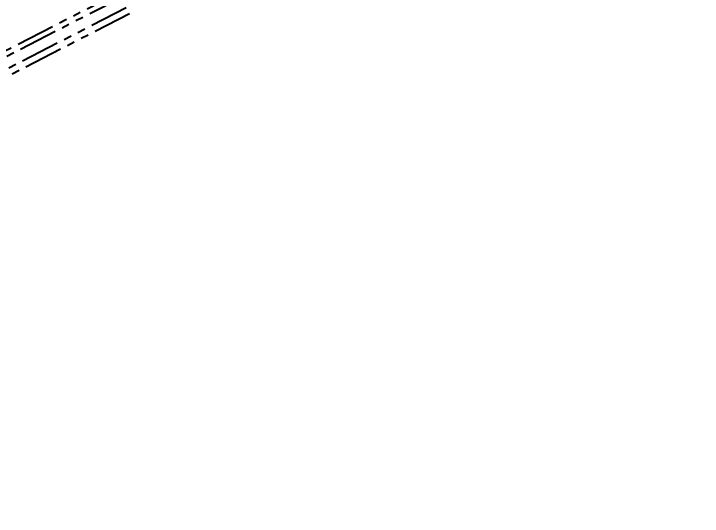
# Model space of a CAD drawing. Header units: millimetres. Extents: x 1964 to 5009, y 569 to 2723.
# Drawn here: x 4458.1 to 4570.7, y 1121.1 to 1203.2 of the extents above; entities that cross this region are included whole.
import ezdxf

# ---------------------------------------------------------------- set-up
doc = ezdxf.new("R2010")
doc.units = ezdxf.units.MM
doc.linetypes.add('PHANTOM', pattern=[12.7, 6.35, -1.27, 1.27, -1.27, 1.27, -1.27])
doc.layers.add('标注', color=3, linetype='Continuous', lineweight=13)
doc.styles.add('SLDTEXTSTYLE1', font='txt.shx', dxfattribs={"width": 0.7, "bigfont": 'gbcbig.shx'})
doc.dimstyles.new('SLDDIMSTYLE12$2', dxfattribs={"dimtxt": 12, "dimasz": 10, "dimexe": 0, "dimexo": 0.0625, "dimgap": 0.875, "dimtad": 1, "dimdec": 1, "dimlfac": 1.8, "dimrnd": 1e-09, "dimzin": 12, "dimdsep": 46, "dimtxsty": 'SLDTEXTSTYLE1', "dimcen": 0.09, "dimdle": 8.16, "dimclrd": 3, "dimclre": 3, "dimadec": 0, "dimazin": 3, "dimtfac": 1, "dimtdec": 1, "dimtofl": 0, "dimtmove": 0, "dimatfit": 3, "dimfxl": 0, "dimfrac": 2, "dimtolj": 1, "dimlwd": 5, "dimlwe": 5, "dimarcsym": 0})

# ---------------------------------------------------------------- blocks, each defined once
blk = doc.blocks.new('*D74')
at = {"layer": 'Defpoints', "color": 0, "transparency": 16777216}
for p in [(4266.45, 1359.5), (4288.66, 1277.71), (4570.72, 1267.86), (4570.72, 1267.86), (4289.1, 1121.09)]:
    blk.add_point(p, dxfattribs=at)
at = {"layer": '标注', "color": 3, "linetype": 'Continuous', "lineweight": 5, "transparency": 16777216}
blk.add_arc((4570.72, 1267.86), 282.23, 165.2686, 205.498, dxfattribs=at)
at = {"layer": '标注', "color": 3, "transparency": 16777216}
for points in [[(4296.16, 1340.08), (4299.37, 1339.18), (4300.48, 1349.26)], [(4317.46, 1147.11), (4314.48, 1145.62), (4320.44, 1137.42)]]:
    blk.add_solid(points, dxfattribs=at)
at = {"layer": '标注', "color": 0, "transparency": 16777216, "insert": (4295.68, 1240.89), "char_height": 10, "attachment_point": 5, "rotation": 275.601, "style": 'SLDTEXTSTYLE1'}
blk.add_mtext('\\A1;60%%D', dxfattribs=at)

msp = doc.modelspace()

# ---------------------------------------------------------------- linework, layer by layer
at = {"color": 7, "linetype": 'PHANTOM', "lineweight": 25}
for p, q in [((4357.167, 1146.046), (4475.236, 1206.672)), ((4357.58, 1145.249), (4475.65, 1205.875)), ((4476.538, 1204.195), (4357.769, 1143.21)), ((4477.072, 1203.223), (4358.302, 1142.237))]:
    msp.add_line(p, q, dxfattribs=at)

# ---------------------------------------------------------------- dimensions: what is measured, and where the dimension line sits
at = {"layer": '标注'}
dim = msp.add_angular_dim_2l(base=(4288.656, 1277.705), line1=((4570.716, 1267.863), (4266.448, 1359.505)), line2=((4570.716, 1267.863), (4289.103, 1121.089)), text='60%%D', dimstyle='SLDDIMSTYLE12$2', override={"dimtxt": 10, "dimadec": 3, "dimtdec": 3, "dimtzin": 0}, dxfattribs=at)
dim.commit()
dim.dimension.update_dxf_attribs({"geometry": '*D74', "text_midpoint": (4289.832, 1240.318), "dimtype": 162})

doc.saveas('drawing.dxf')
